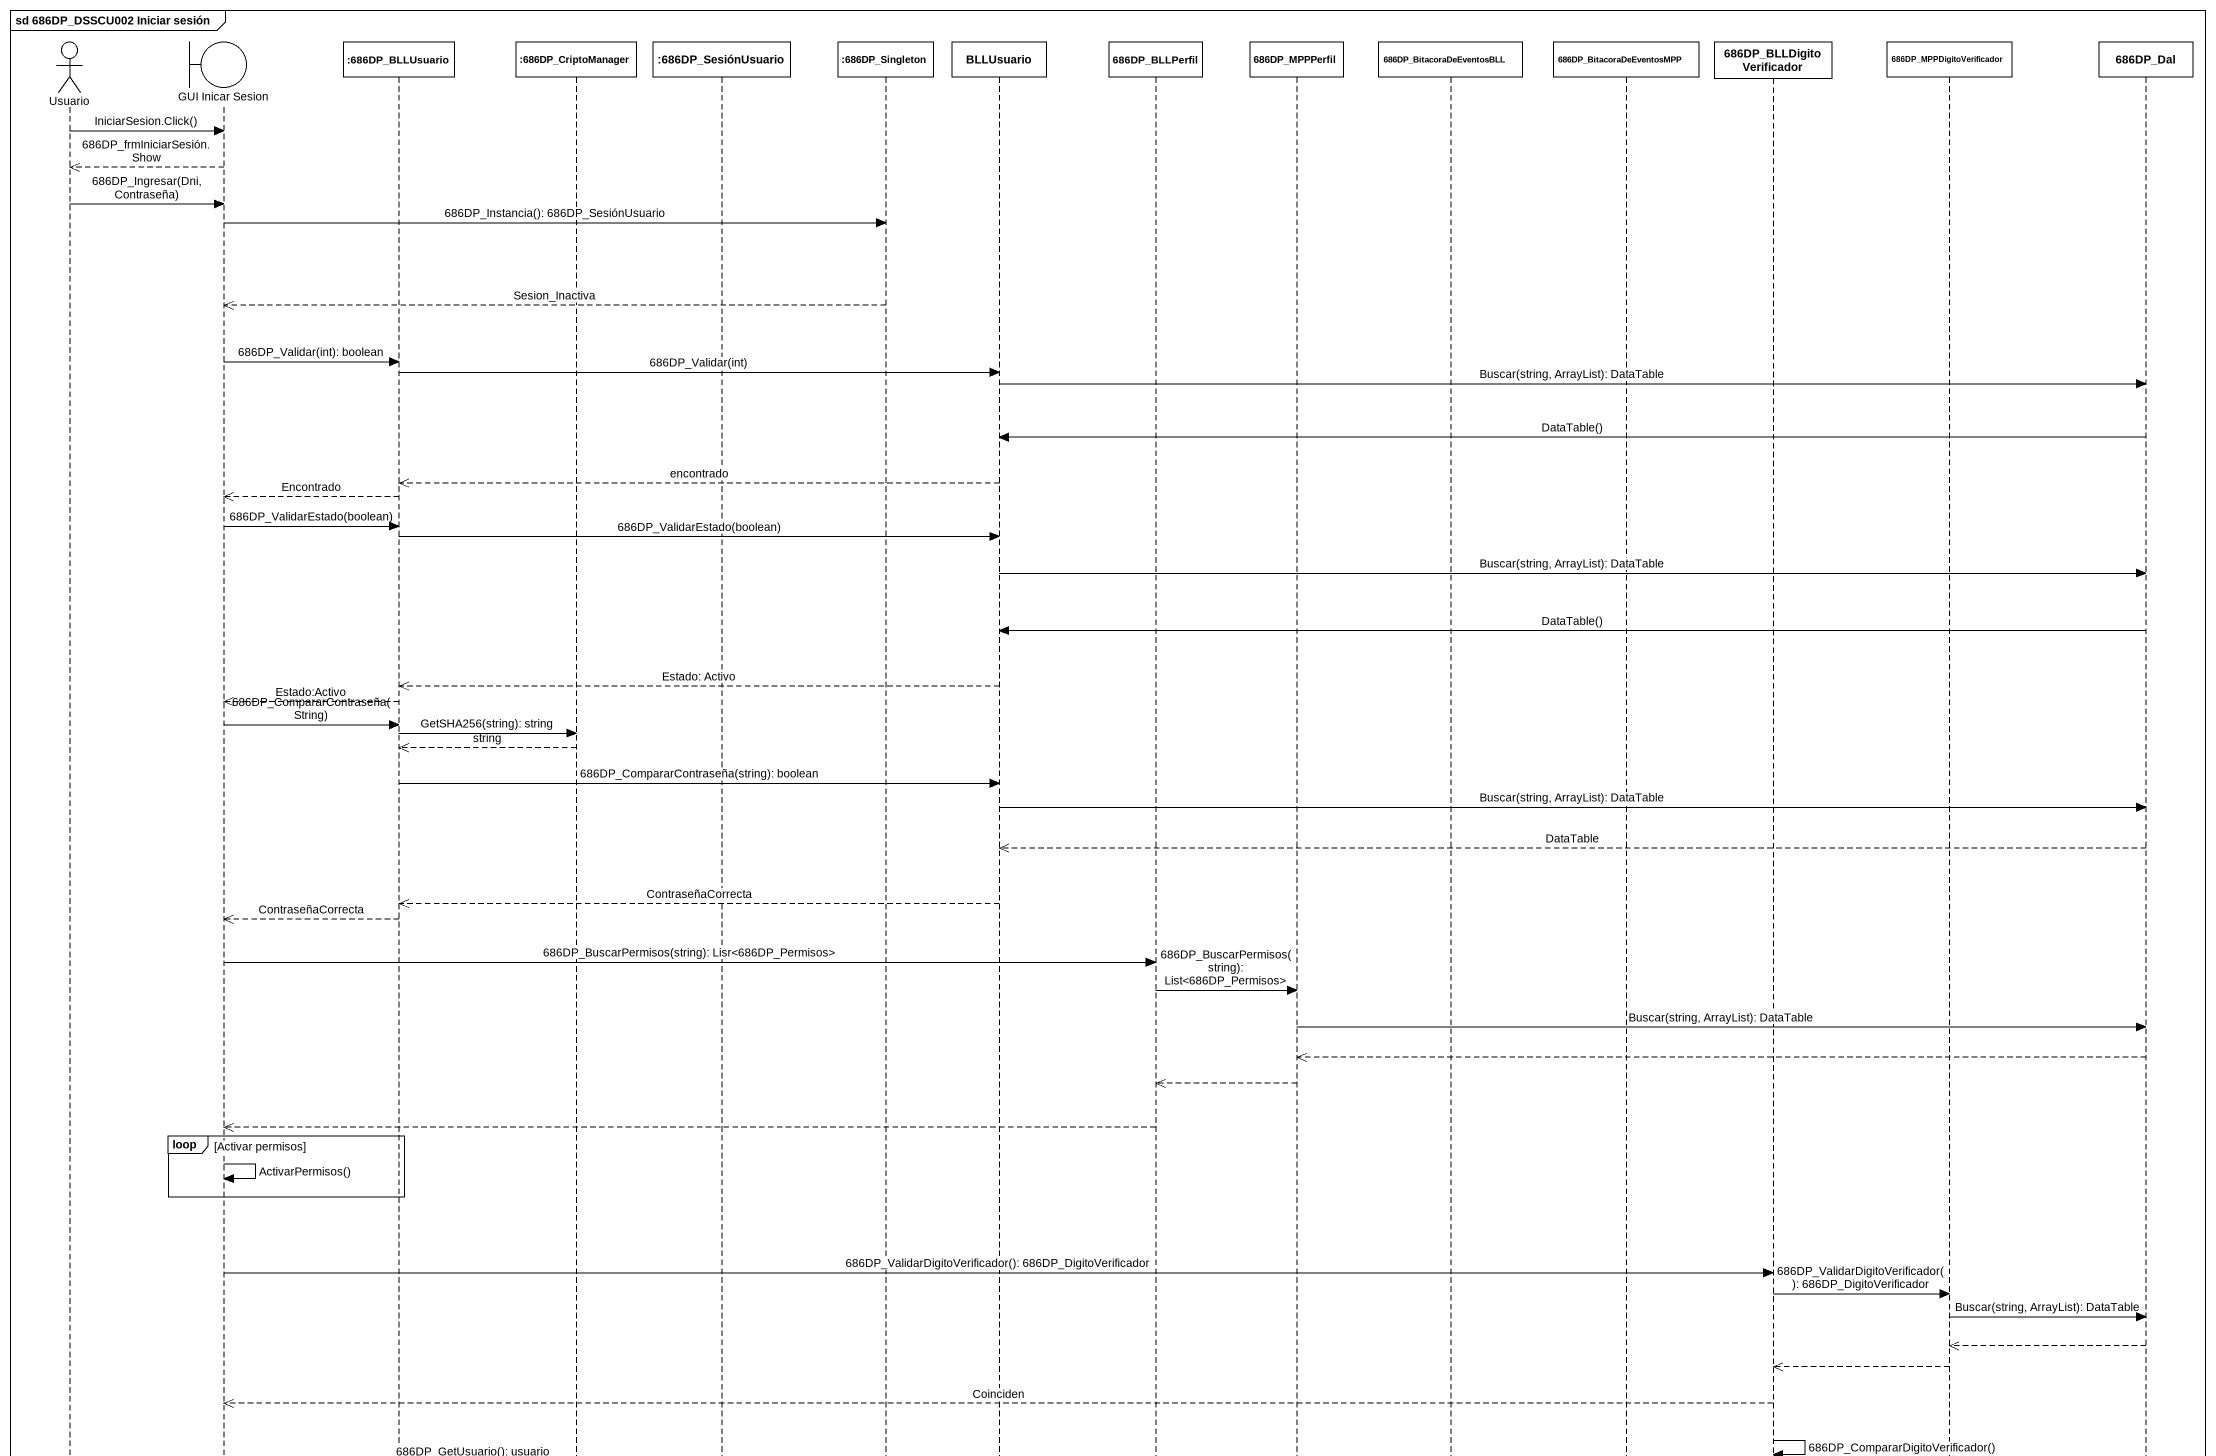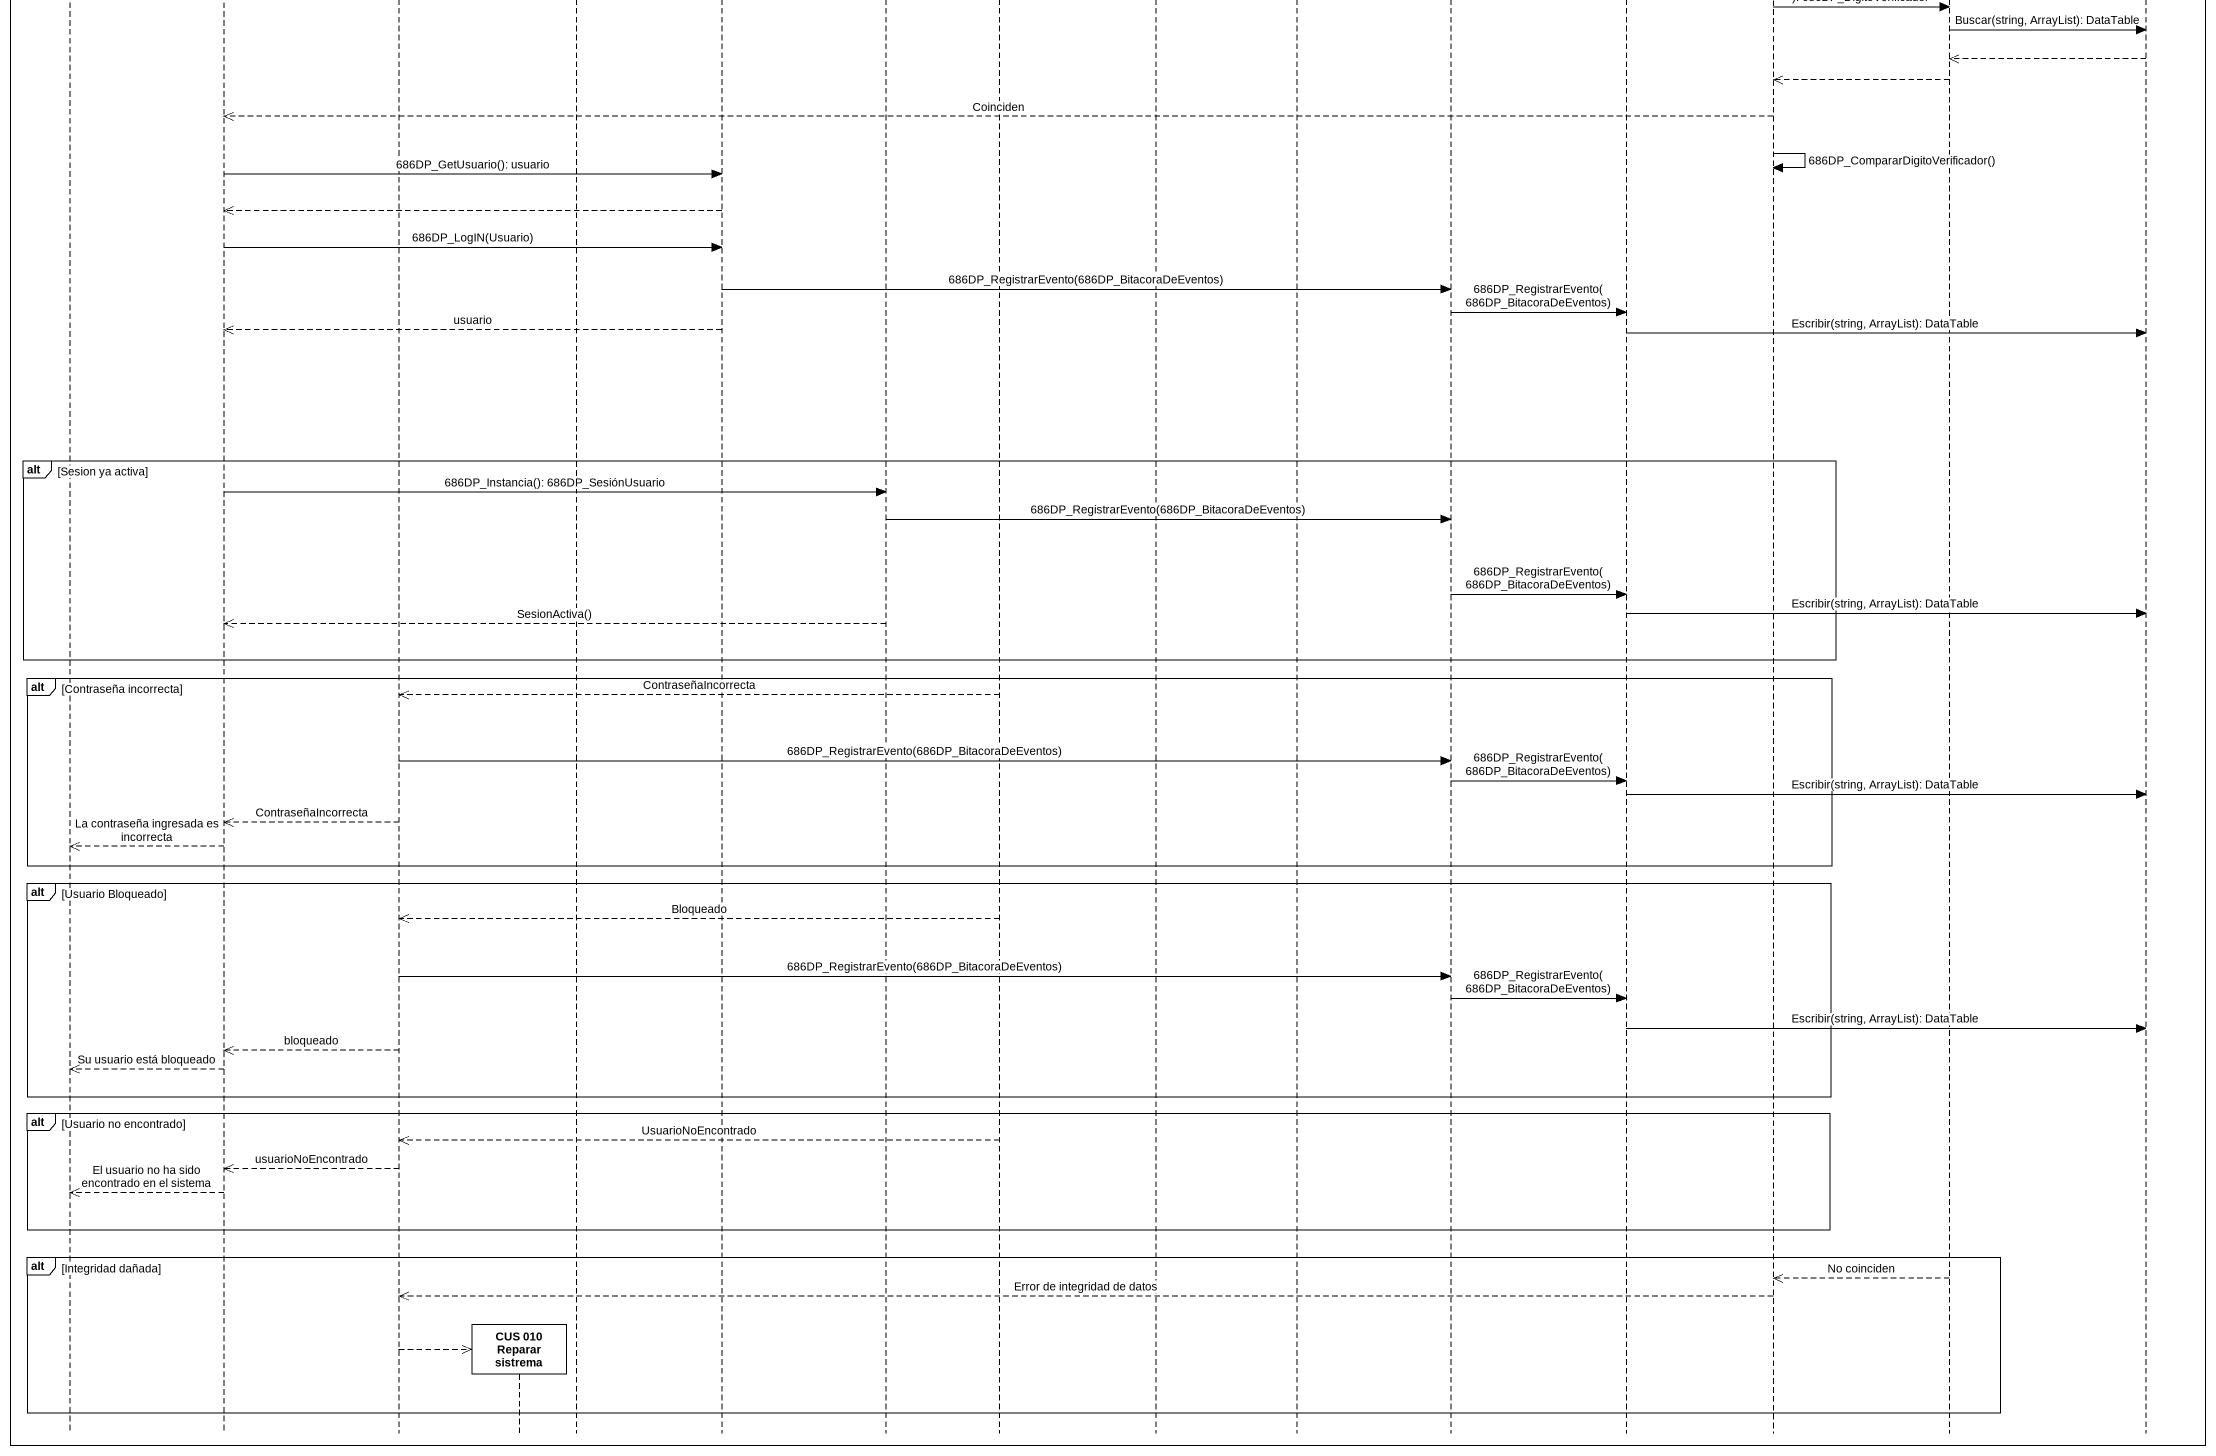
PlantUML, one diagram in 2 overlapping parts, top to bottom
@startuml
mainframe sd 686DP_DSSCU002 Iniciar sesión
hide footbox
actor Usuario
boundary "GUI Inicar Sesion" as GUI_Inicar_Sesion
participant ":686DP_BLLUsuario" as o686DP_BLLUsuario
participant "CUS 010 Reparar sistrema" as CUS_010_Reparar_sistrema
participant ":686DP_CriptoManager" as o686DP_CriptoManager
participant ":686DP_SesiónUsuario" as o686DP_SesiónUsuario
participant ":686DP_Singleton" as o686DP_Singleton
participant BLLUsuario
participant "686DP_BLLPerfil" as c686DP_BLLPerfil
participant "686DP_MPPPerfil" as c686DP_MPPPerfil
participant "686DP_BitacoraDeEventosBLL" as c686DP_BitacoraDeEventosBLL
participant "686DP_BitacoraDeEventosMPP" as c686DP_BitacoraDeEventosMPP
participant "686DP_BLLDigitoVerificador" as c686DP_BLLDigitoVerificador
participant "686DP_MPPDigitoVerificador" as c686DP_MPPDigitoVerificador
participant "686DP_Dal" as c686DP_Dal

Usuario -> GUI_Inicar_Sesion : IniciarSesion.Click()
GUI_Inicar_Sesion -->> Usuario : 686DP_frmIniciarSesión.Show
Usuario -> GUI_Inicar_Sesion : 686DP_Ingresar(Dni,Contraseña)
GUI_Inicar_Sesion -> o686DP_Singleton : 686DP_Instancia(): 686DP_SesiónUsuario
o686DP_Singleton -->> GUI_Inicar_Sesion : Sesion_Inactiva
GUI_Inicar_Sesion -> o686DP_BLLUsuario : 686DP_Validar(int): boolean
o686DP_BLLUsuario -> BLLUsuario : 686DP_Validar(int)
BLLUsuario -> c686DP_Dal : Buscar(string, ArrayList): DataTable
c686DP_Dal -> BLLUsuario : DataTable()
BLLUsuario -->> o686DP_BLLUsuario : encontrado
o686DP_BLLUsuario -->> GUI_Inicar_Sesion : Encontrado
GUI_Inicar_Sesion -> o686DP_BLLUsuario : 686DP_ValidarEstado(boolean)
o686DP_BLLUsuario -> BLLUsuario : 686DP_ValidarEstado(boolean)
BLLUsuario -> c686DP_Dal : Buscar(string, ArrayList): DataTable
c686DP_Dal -> BLLUsuario : DataTable()
BLLUsuario -->> o686DP_BLLUsuario : Estado: Activo
o686DP_BLLUsuario -->> GUI_Inicar_Sesion : Estado:Activo
GUI_Inicar_Sesion -> o686DP_BLLUsuario : 686DP_CompararContraseña(String)
o686DP_BLLUsuario -> o686DP_CriptoManager : GetSHA256(string): string
o686DP_CriptoManager -->> o686DP_BLLUsuario : string
o686DP_BLLUsuario -> BLLUsuario : 686DP_CompararContraseña(string): boolean
BLLUsuario -> c686DP_Dal : Buscar(string, ArrayList): DataTable
c686DP_Dal -->> BLLUsuario : DataTable
BLLUsuario -->> o686DP_BLLUsuario : ContraseñaCorrecta
o686DP_BLLUsuario -->> GUI_Inicar_Sesion : ContraseñaCorrecta
GUI_Inicar_Sesion -> c686DP_BLLPerfil : 686DP_BuscarPermisos(string): Lisr<686DP_Permisos>
c686DP_BLLPerfil -> c686DP_MPPPerfil : 686DP_BuscarPermisos(string): List<686DP_Permisos>
c686DP_MPPPerfil -> c686DP_Dal : Buscar(string, ArrayList): DataTable
c686DP_Dal -->> c686DP_MPPPerfil
c686DP_MPPPerfil -->> c686DP_BLLPerfil
c686DP_BLLPerfil -->> GUI_Inicar_Sesion
loop Activar permisos
  GUI_Inicar_Sesion -> GUI_Inicar_Sesion : ActivarPermisos()
end
GUI_Inicar_Sesion -> c686DP_BLLDigitoVerificador : 686DP_ValidarDigitoVerificador(): 686DP_DigitoVerificador
c686DP_BLLDigitoVerificador -> c686DP_MPPDigitoVerificador : 686DP_ValidarDigitoVerificador(): 686DP_DigitoVerificador
c686DP_MPPDigitoVerificador -> c686DP_Dal : Buscar(string, ArrayList): DataTable
c686DP_Dal -->> c686DP_MPPDigitoVerificador
c686DP_MPPDigitoVerificador -->> c686DP_BLLDigitoVerificador
c686DP_BLLDigitoVerificador -->> GUI_Inicar_Sesion : Coinciden
c686DP_BLLDigitoVerificador -> c686DP_BLLDigitoVerificador : 686DP_CompararDigitoVerificador()
GUI_Inicar_Sesion -> o686DP_SesiónUsuario : 686DP_GetUsuario(): usuario
o686DP_SesiónUsuario -->> GUI_Inicar_Sesion
GUI_Inicar_Sesion -> o686DP_SesiónUsuario : 686DP_LogIN(Usuario)
o686DP_SesiónUsuario -> c686DP_BitacoraDeEventosBLL : 686DP_RegistrarEvento(686DP_BitacoraDeEventos)
c686DP_BitacoraDeEventosBLL -> c686DP_BitacoraDeEventosMPP : 686DP_RegistrarEvento(686DP_BitacoraDeEventos)
o686DP_SesiónUsuario -->> GUI_Inicar_Sesion : usuario
c686DP_BitacoraDeEventosMPP -> c686DP_Dal : Escribir(string, ArrayList): DataTable
alt Sesion ya activa
  GUI_Inicar_Sesion -> o686DP_Singleton : 686DP_Instancia(): 686DP_SesiónUsuario
  o686DP_Singleton -> c686DP_BitacoraDeEventosBLL : 686DP_RegistrarEvento(686DP_BitacoraDeEventos)
  c686DP_BitacoraDeEventosBLL -> c686DP_BitacoraDeEventosMPP : 686DP_RegistrarEvento(686DP_BitacoraDeEventos)
  c686DP_BitacoraDeEventosMPP -> c686DP_Dal : Escribir(string, ArrayList): DataTable
  o686DP_Singleton -->> GUI_Inicar_Sesion : SesionActiva()
end
alt Contraseña incorrecta
  BLLUsuario -->> o686DP_BLLUsuario : ContraseñaIncorrecta
  o686DP_BLLUsuario -> c686DP_BitacoraDeEventosBLL : 686DP_RegistrarEvento(686DP_BitacoraDeEventos)
  c686DP_BitacoraDeEventosBLL -> c686DP_BitacoraDeEventosMPP : 686DP_RegistrarEvento(686DP_BitacoraDeEventos)
  c686DP_BitacoraDeEventosMPP -> c686DP_Dal : Escribir(string, ArrayList): DataTable
  o686DP_BLLUsuario -->> GUI_Inicar_Sesion : ContraseñaIncorrecta
  GUI_Inicar_Sesion -->> Usuario : La contraseña ingresada es incorrecta
end
alt Usuario Bloqueado
  BLLUsuario -->> o686DP_BLLUsuario : Bloqueado
  o686DP_BLLUsuario -> c686DP_BitacoraDeEventosBLL : 686DP_RegistrarEvento(686DP_BitacoraDeEventos)
  c686DP_BitacoraDeEventosBLL -> c686DP_BitacoraDeEventosMPP : 686DP_RegistrarEvento(686DP_BitacoraDeEventos)
  c686DP_BitacoraDeEventosMPP -> c686DP_Dal : Escribir(string, ArrayList): DataTable
  o686DP_BLLUsuario -->> GUI_Inicar_Sesion : bloqueado
  GUI_Inicar_Sesion -->> Usuario : Su usuario está bloqueado
end
alt Usuario no encontrado
  BLLUsuario -->> o686DP_BLLUsuario : UsuarioNoEncontrado
  o686DP_BLLUsuario -->> GUI_Inicar_Sesion : usuarioNoEncontrado
  GUI_Inicar_Sesion -->> Usuario : El usuario no ha sido encontrado en el sistema
end
alt Integridad dañada
  c686DP_MPPDigitoVerificador -->> c686DP_BLLDigitoVerificador : No coinciden
  c686DP_BLLDigitoVerificador -->> o686DP_BLLUsuario : Error de integridad de datos
  o686DP_BLLUsuario -->> CUS_010_Reparar_sistrema **
end
@enduml
